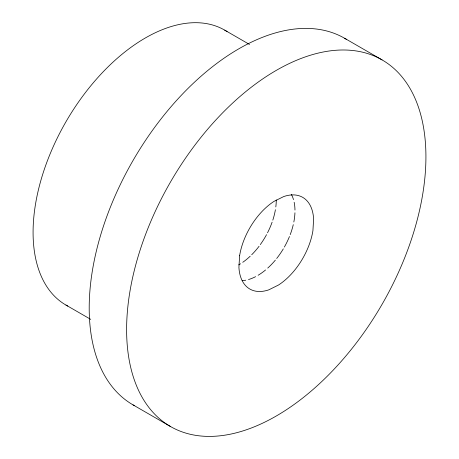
<?xml version="1.0" encoding="UTF-8"?>
<svg xmlns="http://www.w3.org/2000/svg" width="459" height="459" viewBox="0 0 459 459"><rect width="100%" height="100%" fill="white"/><g stroke="black" fill="none" stroke-linecap="round" stroke-linejoin="round"><path stroke-width="0.69" d="M344.675 38.304L382.089 59.905A211.645 122.192 -60 0 1 315 387.752A211.645 122.192 -60 0 1 131.71 281.924A211.645 122.192 -60 0 1 382.089 59.905M224.686 30.128L249.489 44.448M65.953 305.057L90.756 319.378M133.03 404.884L170.444 426.48M276.266 200.256L276.266 199.992A52.911 30.546 -60 0 1 275.819 206.911M67.794 306.073A158.734 91.645 -60 0 1 66.257 121.245A158.734 91.645 -60 0 1 227.073 31.591M291.356 194.352A52.911 30.546 -60 0 1 293.496 199.631M294.156 202.27A52.911 30.546 -60 0 1 294.971 210.05M294.936 212.798A52.911 30.546 -60 0 1 293.84 221.99M293.272 224.663A52.911 30.546 -60 0 1 290.214 234.629M289.463 236.54A52.911 30.546 -60 0 1 284.356 247.074M283.318 248.853A52.911 30.546 -60 0 1 276.685 258.48M275.377 260.098A52.911 30.546 -60 0 1 267.735 268.09M265.572 269.967A52.911 30.546 -60 0 1 258.13 275.262M255.611 276.662A52.911 30.546 -60 0 1 248.503 279.537M245.72 280.208A52.911 30.546 -60 0 1 242.197 280.656M134.229 405.561A211.645 122.192 -60 0 1 133.334 159.979A211.645 122.192 -60 0 1 346.447 39.365M275.406 209.711A52.911 30.546 -60 0 1 272.807 220.148M272.118 222.167A52.911 30.546 -60 0 1 267.511 232.828M266.553 234.647A52.911 30.546 -60 0 1 260.305 244.601M259.077 246.265A52.911 30.546 -60 0 1 251.693 254.762M250.212 256.197A52.911 30.546 -60 0 1 242.754 262.307M240.533 263.782A52.911 30.546 -60 0 1 238.703 264.883M239.604 255.749L238.921 267.39A52.911 30.546 -60 0 0 268.808 289.836L278.55 284.999A52.911 30.546 -60 0 0 312.929 230.642L313.612 218.995A52.911 30.546 -60 0 0 283.725 196.555L273.983 201.392A52.911 30.546 -60 0 0 239.604 255.749"/></g></svg>
